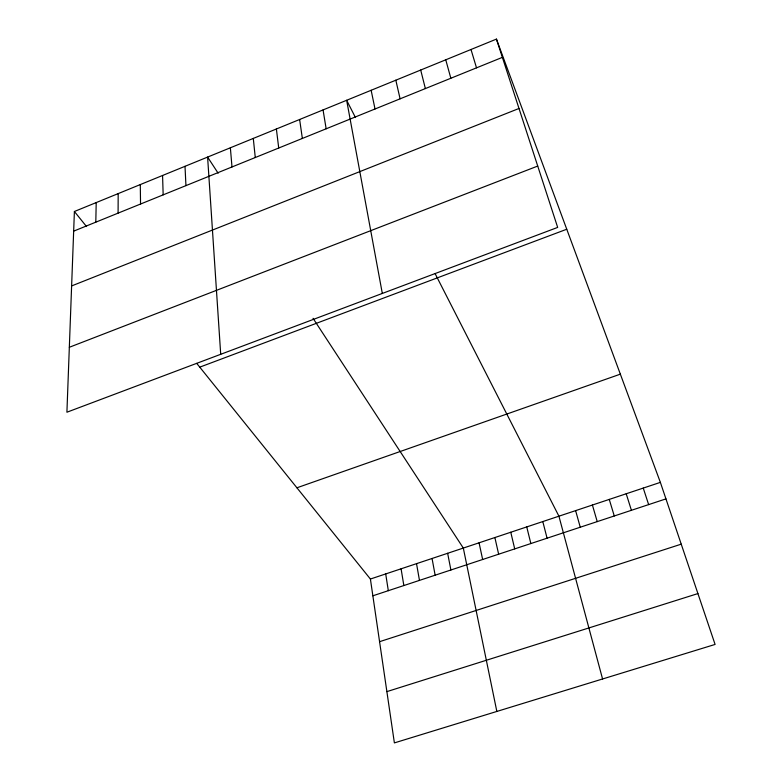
<?xml version="1.0" encoding="UTF-8"?>
<svg xmlns="http://www.w3.org/2000/svg" width="782" height="782" viewBox="0 0 782 782"><rect width="100%" height="100%" fill="white"/><g stroke="black" fill="none" stroke-linecap="round" stroke-linejoin="round"><path stroke-width="1.17" d="M118.092 213.124L118.18 193.613M95.805 222.166L96.206 202.587M74.398 211.492L66.91 412.222L557.674 227.406L496.443 39.1L74.398 211.492L86.519 226.536M73.664 231.14L502.386 57.36M71.621 285.929L519.004 108.473M69.334 347.276L537.723 166.058M199.762 367.149L566.755 229.234M296.916 487.792L620.351 374.158M370.404 579.032L660.37 482.377L715.09 644.436L394.382 742.9L370.404 579.032L196.712 363.366M372.858 595.796L665.951 498.887M379.573 641.68L681.239 544.164M386.875 691.62L697.915 593.577M218.139 173.193L207.601 157.084L220.71 354.305M313.044 318.303L463.315 548.065L496.844 711.444M355.458 117.544L346.651 100.282L382.32 293.445M435.105 273.592L558.925 516.188L602.57 678.981M496.443 39.1L660.37 482.377M643.254 488.085L648.64 504.605M626.216 493.765L631.406 510.304M609.266 499.415L614.271 515.973M470.999 49.491L476.512 67.839M592.404 505.035L597.223 521.604M575.62 510.626L580.254 527.215M445.75 59.803L450.843 78.249M542.796 521.565L547.077 538.192M420.696 70.038L425.369 88.571M526.745 526.921L530.851 543.549M510.773 532.239L514.712 548.886M395.829 80.204L400.091 98.815M494.879 537.537L498.642 554.203M479.063 542.816L482.65 559.492M371.147 90.282L375.018 108.981M447.646 553.285L450.901 569.99M432.055 558.485L435.144 575.2M416.532 563.656L419.465 580.381M401.078 568.807L403.854 585.542M323.054 109.92L326.153 128.795M385.702 573.939L388.322 590.684M299.633 119.49L302.351 138.443M276.378 128.991L278.724 148.013M253.29 138.424L255.274 157.524M230.367 147.788L231.99 166.957M185.011 166.312L185.94 185.627M162.568 175.481L163.164 194.855M140.291 184.581L140.545 204.024"/></g></svg>
